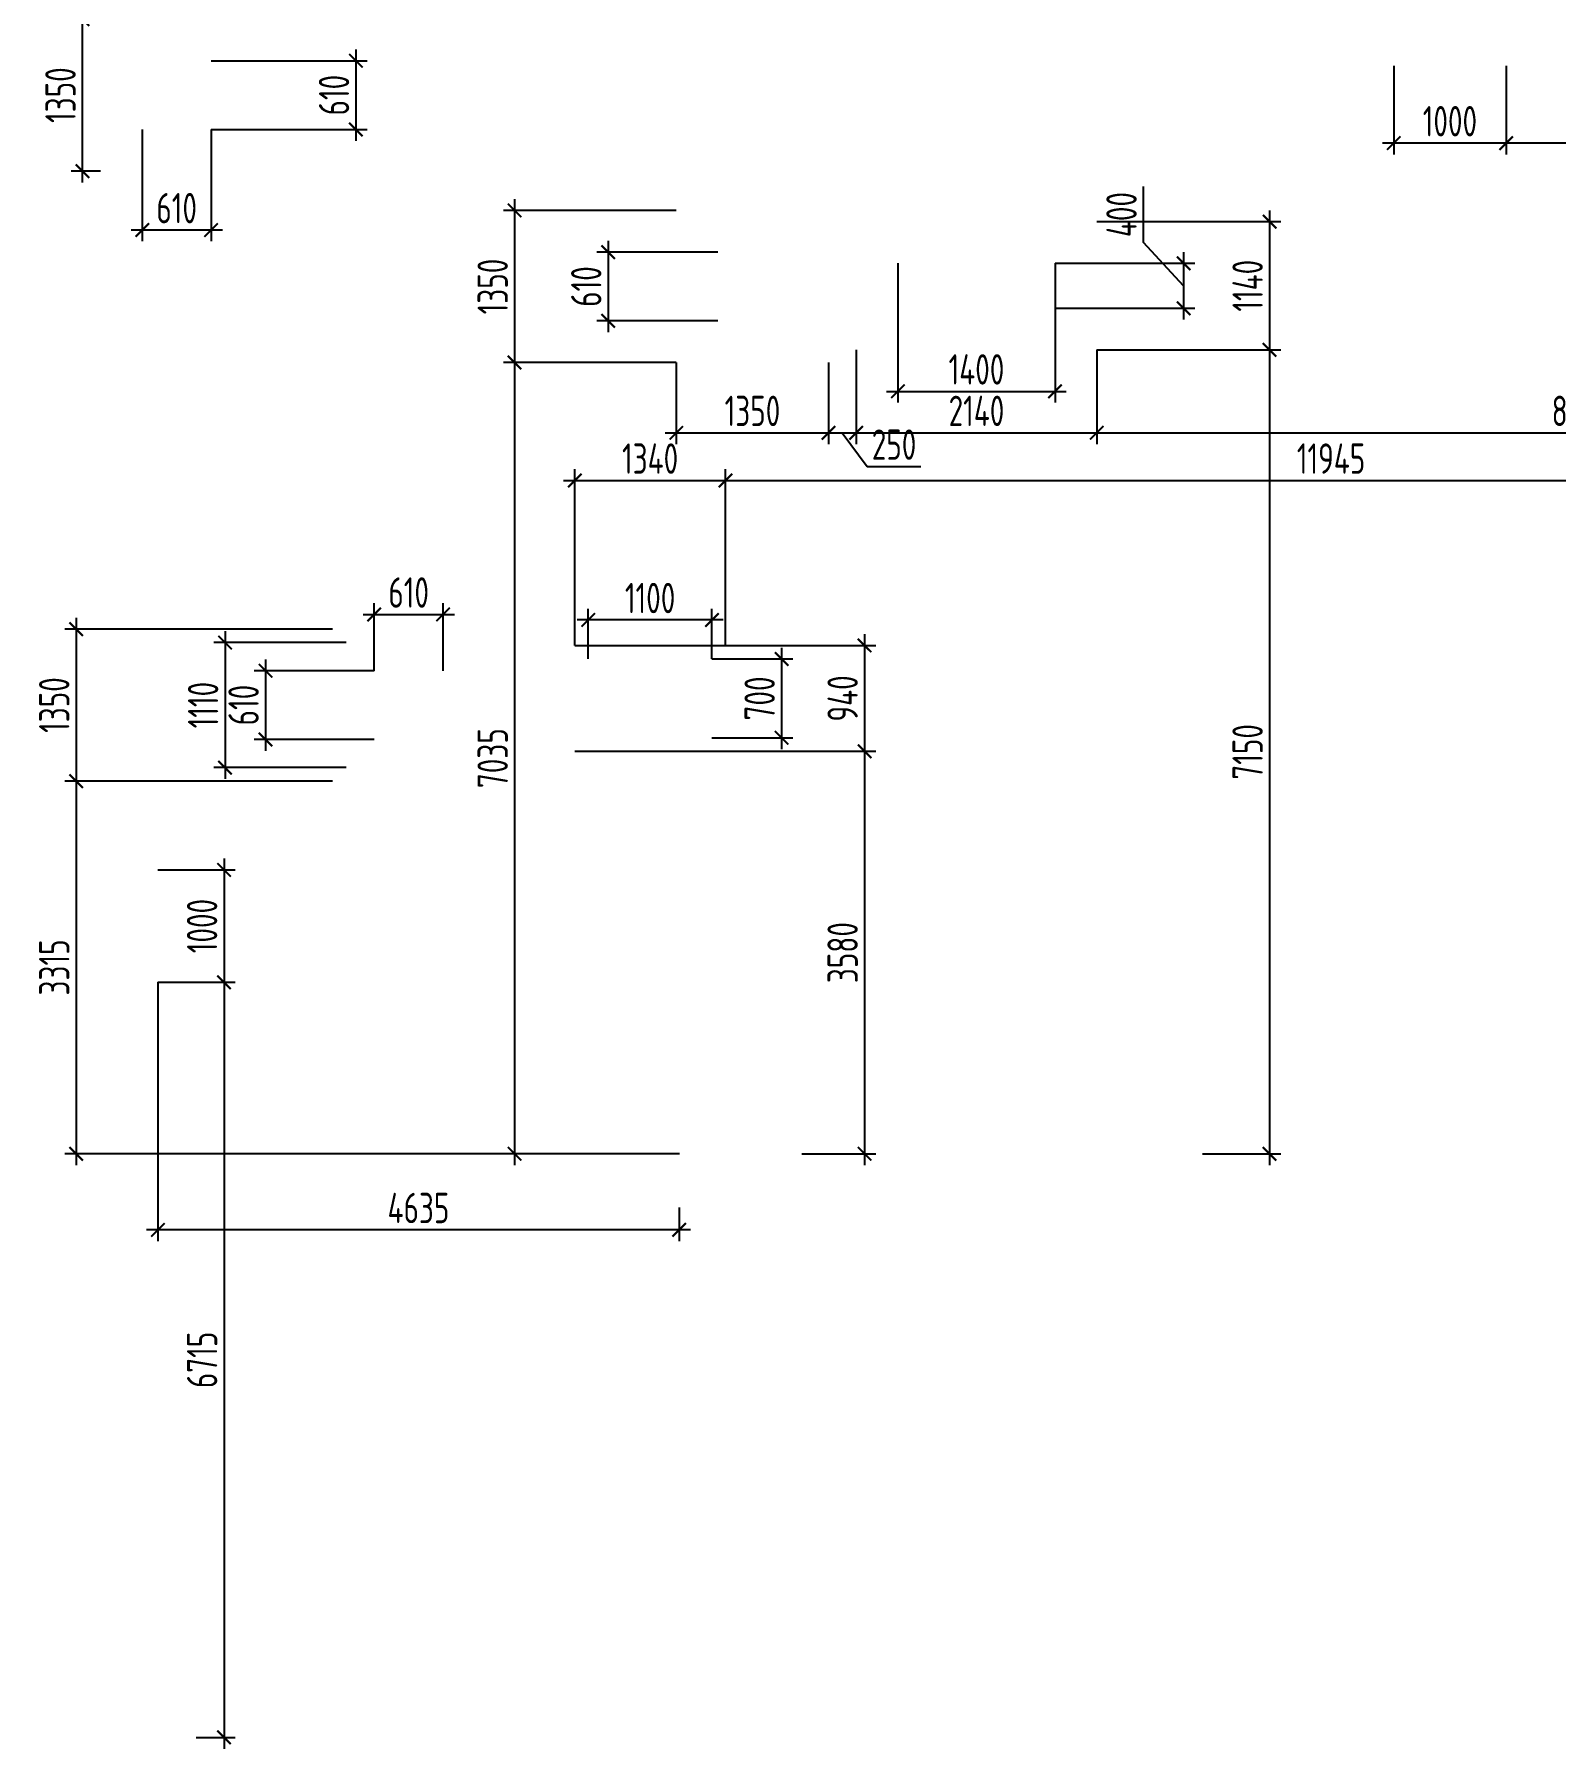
# Model space of a CAD drawing. Header units: millimetres. Extents: x -350007 to 535970, y -888 to 198380.
# Drawn here: x 482740 to 496269, y 61556 to 76801 of the extents above; entities that cross this region are included whole.
import ezdxf

# ---------------------------------------------------------------- set-up
doc = ezdxf.new("R2010")
doc.units = ezdxf.units.MM
doc.layers.add('АР_Размеры нов.', color=15, linetype='Continuous', lineweight=0)
doc.styles.add('ISOCPEUR', font='isocpeur.ttf', dxfattribs={"width": 0.7})
doc.dimstyles.new('R_100', dxfattribs={"dimtxt": 270, "dimasz": 120, "dimexe": 100, "dimexo": 0, "dimgap": 60, "dimtad": 1, "dimdec": 0, "dimrnd": 5, "dimzin": 0, "dimdsep": 46, "dimtxsty": 'ISOCPEUR', "dimblk": 'ARCHTICK', "dimcen": 0, "dimdle": 100, "dimclrd": 256, "dimclre": 256, "dimclrt": 256, "dimadec": 0, "dimazin": 0, "dimtfac": 2, "dimtdec": 0, "dimtofl": 0, "dimtmove": 1, "dimatfit": 3, "dimfxl": 1, "dimtvp": 3, "dimtolj": 1, "dimtzin": 0, "dimarcsym": 0})

# ---------------------------------------------------------------- blocks, each defined once
blk = doc.blocks.new('_ArchTick')
at = {"color": 0, "linetype": 'ByBlock', "const_width": 0.15}
blk.add_lwpolyline([(-0.5, -0.5), (0.5, 0.5)], dxfattribs=at)
blk = doc.blocks.new('*D3412')
at = {"layer": 'АР_Размеры нов.', "lineweight": -2, "transparency": 16777216}
for p, q in [((487546, 71366), (487546, 72933)), ((488886, 71366), (488886, 72933)), ((487446, 72833), (488986, 72833))]:
    blk.add_line(p, q, dxfattribs=at)
at = {"layer": 'АР_Размеры нов.', "lineweight": -2, "transparency": 16777216, "xscale": 120, "yscale": 120, "zscale": 120, "rotation": 180}
blk.add_blockref('_ArchTick', (487546, 72833), dxfattribs=at)
at = {"layer": 'АР_Размеры нов.', "lineweight": -2, "transparency": 16777216, "xscale": 120, "yscale": 120, "zscale": 120}
blk.add_blockref('_ArchTick', (488886, 72833), dxfattribs=at)
at = {"layer": 'АР_Размеры нов.', "transparency": 16777216, "insert": (488216, 73028), "char_height": 270, "attachment_point": 5, "style": 'ISOCPEUR'}
blk.add_mtext('\\A1;1340', dxfattribs=at)
blk = doc.blocks.new('*D3413')
at = {"layer": 'АР_Размеры нов.', "lineweight": -2, "transparency": 16777216}
for p, q in [((488886, 71366), (488886, 72933)), ((500829, 71496), (500829, 72933)), ((488786, 72833), (500929, 72833))]:
    blk.add_line(p, q, dxfattribs=at)
at = {"layer": 'АР_Размеры нов.', "lineweight": -2, "transparency": 16777216, "xscale": 120, "yscale": 120, "zscale": 120, "rotation": 180}
blk.add_blockref('_ArchTick', (488886, 72833), dxfattribs=at)
at = {"layer": 'АР_Размеры нов.', "lineweight": -2, "transparency": 16777216, "xscale": 120, "yscale": 120, "zscale": 120}
blk.add_blockref('_ArchTick', (500829, 72833), dxfattribs=at)
at = {"layer": 'АР_Размеры нов.', "transparency": 16777216, "insert": (494271, 73028), "char_height": 270, "attachment_point": 5, "style": 'ISOCPEUR'}
blk.add_mtext('\\A1;11945', dxfattribs=at)
blk = doc.blocks.new('*D3414')
at = {"layer": 'АР_Размеры нов.', "lineweight": -2, "transparency": 16777216}
for p, q in [((483168, 75484), (483168, 77036)), ((483330, 76936), (483068, 76936)), ((483330, 75584), (483068, 75584))]:
    blk.add_line(p, q, dxfattribs=at)
at = {"layer": 'АР_Размеры нов.', "lineweight": -2, "transparency": 16777216, "xscale": 120, "yscale": 120, "zscale": 120}
for p, rotation in [((483168, 76936), 90), ((483168, 75584), 270)]:
    blk.add_blockref('_ArchTick', p, dxfattribs=dict(at, rotation=rotation))
at = {"layer": 'АР_Размеры нов.', "transparency": 16777216, "insert": (482973, 76260), "char_height": 270, "attachment_point": 5, "rotation": 90, "style": 'ISOCPEUR'}
blk.add_mtext('\\A1;1350', dxfattribs=at)
blk = doc.blocks.new('*D3418')
at = {"layer": 'АР_Размеры нов.', "lineweight": -2, "transparency": 16777216}
for p, q in [((487011, 75334), (487011, 73782)), ((488449, 75234), (486911, 75234)), ((488449, 73882), (486911, 73882))]:
    blk.add_line(p, q, dxfattribs=at)
at = {"layer": 'АР_Размеры нов.', "lineweight": -2, "transparency": 16777216, "xscale": 120, "yscale": 120, "zscale": 120}
for p, rotation in [((487011, 75234), 90), ((487011, 73882), 270)]:
    blk.add_blockref('_ArchTick', p, dxfattribs=dict(at, rotation=rotation))
at = {"layer": 'АР_Размеры нов.', "transparency": 16777216, "insert": (486816, 74558), "char_height": 270, "attachment_point": 5, "rotation": 90, "style": 'ISOCPEUR'}
blk.add_mtext('\\A1;1350', dxfattribs=at)
blk = doc.blocks.new('*D3419')
at = {"layer": 'АР_Размеры нов.', "lineweight": -2, "transparency": 16777216}
for p, q in [((487546, 71366), (490223, 71366)), ((490123, 71466), (490123, 70325)), ((487546, 70425), (490223, 70425))]:
    blk.add_line(p, q, dxfattribs=at)
at = {"layer": 'АР_Размеры нов.', "lineweight": -2, "transparency": 16777216, "xscale": 120, "yscale": 120, "zscale": 120}
for p, rotation in [((490123, 71366), 90), ((490123, 70425), 270)]:
    blk.add_blockref('_ArchTick', p, dxfattribs=dict(at, rotation=rotation))
at = {"layer": 'АР_Размеры нов.', "transparency": 16777216, "insert": (489928, 70895), "char_height": 270, "attachment_point": 5, "rotation": 90, "style": 'ISOCPEUR'}
blk.add_mtext('\\A1;940', dxfattribs=at)
blk = doc.blocks.new('*D3420')
at = {"layer": 'АР_Размеры нов.', "lineweight": -2, "transparency": 16777216}
for p, q in [((490123, 70525), (490123, 66746)), ((487546, 70425), (490223, 70425)), ((489565, 66846), (490223, 66846))]:
    blk.add_line(p, q, dxfattribs=at)
at = {"layer": 'АР_Размеры нов.', "lineweight": -2, "transparency": 16777216, "xscale": 120, "yscale": 120, "zscale": 120}
for p, rotation in [((490123, 70425), 90), ((490123, 66846), 270)]:
    blk.add_blockref('_ArchTick', p, dxfattribs=dict(at, rotation=rotation))
at = {"layer": 'АР_Размеры нов.', "transparency": 16777216, "insert": (489928, 68635), "char_height": 270, "attachment_point": 5, "rotation": 90, "style": 'ISOCPEUR'}
blk.add_mtext('\\A1;3580', dxfattribs=at)
blk = doc.blocks.new('*D3421')
at = {"layer": 'АР_Размеры нов.', "lineweight": -2, "transparency": 16777216}
for p, q in [((487011, 73982), (487011, 66746)), ((488449, 73882), (486911, 73882)), ((488474, 66846), (486911, 66846))]:
    blk.add_line(p, q, dxfattribs=at)
at = {"layer": 'АР_Размеры нов.', "lineweight": -2, "transparency": 16777216, "xscale": 120, "yscale": 120, "zscale": 120}
for p, rotation in [((487011, 73882), 90), ((487011, 66846), 270)]:
    blk.add_blockref('_ArchTick', p, dxfattribs=dict(at, rotation=rotation))
at = {"layer": 'АР_Размеры нов.', "transparency": 16777216, "insert": (486816, 70364), "char_height": 270, "attachment_point": 5, "rotation": 90, "style": 'ISOCPEUR'}
blk.add_mtext('\\A1;7035', dxfattribs=at)
blk = doc.blocks.new('*D3422')
at = {"layer": 'АР_Размеры нов.', "lineweight": -2, "transparency": 16777216}
for p, q in [((483700, 75954), (483700, 74960)), ((484312, 75954), (484312, 74960)), ((484412, 75060), (483600, 75060))]:
    blk.add_line(p, q, dxfattribs=at)
at = {"layer": 'АР_Размеры нов.', "lineweight": -2, "transparency": 16777216, "xscale": 120, "yscale": 120, "zscale": 120, "rotation": 180}
blk.add_blockref('_ArchTick', (483700, 75060), dxfattribs=at)
at = {"layer": 'АР_Размеры нов.', "lineweight": -2, "transparency": 16777216, "xscale": 120, "yscale": 120, "zscale": 120}
blk.add_blockref('_ArchTick', (484312, 75060), dxfattribs=at)
at = {"layer": 'АР_Размеры нов.', "transparency": 16777216, "insert": (484006, 75255), "char_height": 270, "attachment_point": 5, "style": 'ISOCPEUR'}
blk.add_mtext('\\A1;610', dxfattribs=at)
blk = doc.blocks.new('*D3423')
at = {"layer": 'АР_Размеры нов.', "lineweight": -2, "transparency": 16777216}
for p, q in [((484312, 76566), (485700, 76566)), ((485600, 76666), (485600, 75854)), ((484312, 75954), (485700, 75954))]:
    blk.add_line(p, q, dxfattribs=at)
at = {"layer": 'АР_Размеры нов.', "lineweight": -2, "transparency": 16777216, "xscale": 120, "yscale": 120, "zscale": 120}
for p, rotation in [((485600, 76566), 90), ((485600, 75954), 270)]:
    blk.add_blockref('_ArchTick', p, dxfattribs=dict(at, rotation=rotation))
at = {"layer": 'АР_Размеры нов.', "transparency": 16777216, "insert": (485405, 76260), "char_height": 270, "attachment_point": 5, "rotation": 90, "style": 'ISOCPEUR'}
blk.add_mtext('\\A1;610', dxfattribs=at)
blk = doc.blocks.new('*D3451')
at = {"layer": 'АР_Размеры нов.', "lineweight": -2, "transparency": 16777216}
for p, q in [((488819, 74864), (487743, 74864)), ((487843, 74964), (487843, 74152)), ((488819, 74252), (487743, 74252))]:
    blk.add_line(p, q, dxfattribs=at)
at = {"layer": 'АР_Размеры нов.', "lineweight": -2, "transparency": 16777216, "xscale": 120, "yscale": 120, "zscale": 120}
for p, rotation in [((487843, 74864), 90), ((487843, 74252), 270)]:
    blk.add_blockref('_ArchTick', p, dxfattribs=dict(at, rotation=rotation))
at = {"layer": 'АР_Размеры нов.', "transparency": 16777216, "insert": (487648, 74558), "char_height": 270, "attachment_point": 5, "rotation": 90, "style": 'ISOCPEUR'}
blk.add_mtext('\\A1;610', dxfattribs=at)
blk = doc.blocks.new('*D3452')
at = {"layer": 'АР_Размеры нов.', "lineweight": -2, "transparency": 16777216}
for p, q in [((488449, 73882), (488449, 73157)), ((489802, 73882), (489802, 73157)), ((488349, 73257), (489902, 73257))]:
    blk.add_line(p, q, dxfattribs=at)
at = {"layer": 'АР_Размеры нов.', "lineweight": -2, "transparency": 16777216, "xscale": 120, "yscale": 120, "zscale": 120, "rotation": 180}
blk.add_blockref('_ArchTick', (488449, 73257), dxfattribs=at)
at = {"layer": 'АР_Размеры нов.', "lineweight": -2, "transparency": 16777216, "xscale": 120, "yscale": 120, "zscale": 120}
blk.add_blockref('_ArchTick', (489802, 73257), dxfattribs=at)
at = {"layer": 'АР_Размеры нов.', "transparency": 16777216, "insert": (489126, 73452), "char_height": 270, "attachment_point": 5, "style": 'ISOCPEUR'}
blk.add_mtext('\\A1;1350', dxfattribs=at)
blk = doc.blocks.new('*D3453')
at = {"layer": 'АР_Размеры нов.', "lineweight": -2, "transparency": 16777216}
for p, q in [((490049, 73995), (490049, 73157)), ((489802, 73882), (489802, 73157)), ((489702, 73257), (490149, 73257)), ((489925, 73257), (490145, 72957)), ((490145, 72957), (490624, 72957))]:
    blk.add_line(p, q, dxfattribs=at)
at = {"layer": 'АР_Размеры нов.', "lineweight": -2, "transparency": 16777216, "xscale": 120, "yscale": 120, "zscale": 120, "rotation": 180}
blk.add_blockref('_ArchTick', (489802, 73257), dxfattribs=at)
at = {"layer": 'АР_Размеры нов.', "lineweight": -2, "transparency": 16777216, "xscale": 120, "yscale": 120, "zscale": 120}
blk.add_blockref('_ArchTick', (490049, 73257), dxfattribs=at)
at = {"layer": 'АР_Размеры нов.', "transparency": 16777216, "insert": (490385, 73152), "char_height": 270, "attachment_point": 5, "style": 'ISOCPEUR'}
blk.add_mtext('\\A1;250', dxfattribs=at)
blk = doc.blocks.new('*D3454')
at = {"layer": 'АР_Размеры нов.', "lineweight": -2, "transparency": 16777216}
for p, q in [((490049, 73995), (490049, 73157)), ((492187, 73995), (492187, 73157)), ((489949, 73257), (492287, 73257))]:
    blk.add_line(p, q, dxfattribs=at)
at = {"layer": 'АР_Размеры нов.', "lineweight": -2, "transparency": 16777216, "xscale": 120, "yscale": 120, "zscale": 120, "rotation": 180}
blk.add_blockref('_ArchTick', (490049, 73257), dxfattribs=at)
at = {"layer": 'АР_Размеры нов.', "lineweight": -2, "transparency": 16777216, "xscale": 120, "yscale": 120, "zscale": 120}
blk.add_blockref('_ArchTick', (492187, 73257), dxfattribs=at)
at = {"layer": 'АР_Размеры нов.', "transparency": 16777216, "insert": (491118, 73452), "char_height": 270, "attachment_point": 5, "style": 'ISOCPEUR'}
blk.add_mtext('\\A1;2140', dxfattribs=at)
blk = doc.blocks.new('*D3455')
at = {"layer": 'АР_Размеры нов.', "lineweight": -2, "transparency": 16777216}
for p, q in [((492187, 73995), (492187, 73157)), ((500829, 73609), (500829, 73157)), ((492087, 73257), (500929, 73257))]:
    blk.add_line(p, q, dxfattribs=at)
at = {"layer": 'АР_Размеры нов.', "lineweight": -2, "transparency": 16777216, "xscale": 120, "yscale": 120, "zscale": 120, "rotation": 180}
blk.add_blockref('_ArchTick', (492187, 73257), dxfattribs=at)
at = {"layer": 'АР_Размеры нов.', "lineweight": -2, "transparency": 16777216, "xscale": 120, "yscale": 120, "zscale": 120}
blk.add_blockref('_ArchTick', (500829, 73257), dxfattribs=at)
at = {"layer": 'АР_Размеры нов.', "transparency": 16777216, "insert": (496508, 73452), "char_height": 270, "attachment_point": 5, "style": 'ISOCPEUR'}
blk.add_mtext('\\A1;8640', dxfattribs=at)
blk = doc.blocks.new('*D3456')
at = {"layer": 'АР_Размеры нов.', "lineweight": -2, "transparency": 16777216}
for p, q in [((492603, 74949), (492603, 75447)), ((492960, 74565), (492603, 74949)), ((492960, 74865), (492960, 74265)), ((491817, 74765), (493060, 74765)), ((491817, 74365), (493060, 74365))]:
    blk.add_line(p, q, dxfattribs=at)
at = {"layer": 'АР_Размеры нов.', "lineweight": -2, "transparency": 16777216, "xscale": 120, "yscale": 120, "zscale": 120}
for p, rotation in [((492960, 74765), 90), ((492960, 74365), 270)]:
    blk.add_blockref('_ArchTick', p, dxfattribs=dict(at, rotation=rotation))
at = {"layer": 'АР_Размеры нов.', "transparency": 16777216, "insert": (492408, 75198), "char_height": 270, "attachment_point": 5, "rotation": 90, "style": 'ISOCPEUR'}
blk.add_mtext('\\A1;400', dxfattribs=at)
blk = doc.blocks.new('*D3457')
at = {"layer": 'АР_Размеры нов.', "lineweight": -2, "transparency": 16777216}
for p, q in [((493724, 75235), (493724, 73895)), ((492187, 75135), (493824, 75135)), ((492187, 73995), (493824, 73995))]:
    blk.add_line(p, q, dxfattribs=at)
at = {"layer": 'АР_Размеры нов.', "lineweight": -2, "transparency": 16777216, "xscale": 120, "yscale": 120, "zscale": 120}
for p, rotation in [((493724, 75135), 90), ((493724, 73995), 270)]:
    blk.add_blockref('_ArchTick', p, dxfattribs=dict(at, rotation=rotation))
at = {"layer": 'АР_Размеры нов.', "transparency": 16777216, "insert": (493529, 74565), "char_height": 270, "attachment_point": 5, "rotation": 90, "style": 'ISOCPEUR'}
blk.add_mtext('\\A1;1140', dxfattribs=at)
blk = doc.blocks.new('*D3458')
at = {"layer": 'АР_Размеры нов.', "lineweight": -2, "transparency": 16777216}
for p, q in [((493724, 74095), (493724, 66746)), ((492187, 73995), (493824, 73995)), ((493129, 66846), (493824, 66846))]:
    blk.add_line(p, q, dxfattribs=at)
at = {"layer": 'АР_Размеры нов.', "lineweight": -2, "transparency": 16777216, "xscale": 120, "yscale": 120, "zscale": 120}
for p, rotation in [((493724, 73995), 90), ((493724, 66846), 270)]:
    blk.add_blockref('_ArchTick', p, dxfattribs=dict(at, rotation=rotation))
at = {"layer": 'АР_Размеры нов.', "transparency": 16777216, "insert": (493529, 70420), "char_height": 270, "attachment_point": 5, "rotation": 90, "style": 'ISOCPEUR'}
blk.add_mtext('\\A1;7150', dxfattribs=at)
blk = doc.blocks.new('*D3459')
at = {"layer": 'АР_Размеры нов.', "lineweight": -2, "transparency": 16777216}
for p, q in [((490419, 74765), (490419, 73526)), ((491817, 74765), (491817, 73526)), ((490319, 73626), (491917, 73626))]:
    blk.add_line(p, q, dxfattribs=at)
at = {"layer": 'АР_Размеры нов.', "lineweight": -2, "transparency": 16777216, "xscale": 120, "yscale": 120, "zscale": 120, "rotation": 180}
blk.add_blockref('_ArchTick', (490419, 73626), dxfattribs=at)
at = {"layer": 'АР_Размеры нов.', "lineweight": -2, "transparency": 16777216, "xscale": 120, "yscale": 120, "zscale": 120}
blk.add_blockref('_ArchTick', (491817, 73626), dxfattribs=at)
at = {"layer": 'АР_Размеры нов.', "transparency": 16777216, "insert": (491118, 73821), "char_height": 270, "attachment_point": 5, "style": 'ISOCPEUR'}
blk.add_mtext('\\A1;1400', dxfattribs=at)
blk = doc.blocks.new('*D3535')
at = {"layer": 'АР_Размеры нов.', "lineweight": -2, "transparency": 16777216}
for p, q in [((494828, 76519), (494828, 75733)), ((495828, 76519), (495828, 75733)), ((495928, 75833), (494728, 75833))]:
    blk.add_line(p, q, dxfattribs=at)
at = {"layer": 'АР_Размеры нов.', "lineweight": -2, "transparency": 16777216, "xscale": 120, "yscale": 120, "zscale": 120, "rotation": 180}
blk.add_blockref('_ArchTick', (494828, 75833), dxfattribs=at)
at = {"layer": 'АР_Размеры нов.', "lineweight": -2, "transparency": 16777216, "xscale": 120, "yscale": 120, "zscale": 120}
blk.add_blockref('_ArchTick', (495828, 75833), dxfattribs=at)
at = {"layer": 'АР_Размеры нов.', "transparency": 16777216, "insert": (495328, 76028), "char_height": 270, "attachment_point": 5, "style": 'ISOCPEUR'}
blk.add_mtext('\\A1;1000', dxfattribs=at)
blk = doc.blocks.new('*D3536')
at = {"layer": 'АР_Размеры нов.', "lineweight": -2, "transparency": 16777216}
for p, q in [((507948, 76564), (507948, 75733)), ((495828, 76519), (495828, 75733)), ((508048, 75833), (495728, 75833))]:
    blk.add_line(p, q, dxfattribs=at)
at = {"layer": 'АР_Размеры нов.', "lineweight": -2, "transparency": 16777216, "xscale": 120, "yscale": 120, "zscale": 120, "rotation": 180}
blk.add_blockref('_ArchTick', (495828, 75833), dxfattribs=at)
at = {"layer": 'АР_Размеры нов.', "lineweight": -2, "transparency": 16777216, "xscale": 120, "yscale": 120, "zscale": 120}
blk.add_blockref('_ArchTick', (507948, 75833), dxfattribs=at)
at = {"layer": 'АР_Размеры нов.', "transparency": 16777216, "insert": (501888, 76028), "char_height": 270, "attachment_point": 5, "style": 'ISOCPEUR'}
blk.add_mtext('\\A1;12120', dxfattribs=at)
blk = doc.blocks.new('*D3544')
at = {"layer": 'АР_Размеры нов.', "lineweight": -2, "transparency": 16777216}
for p, q in [((483839, 69371), (484527, 69371)), ((484427, 69471), (484427, 68271)), ((483839, 68371), (484527, 68371))]:
    blk.add_line(p, q, dxfattribs=at)
at = {"layer": 'АР_Размеры нов.', "lineweight": -2, "transparency": 16777216, "xscale": 120, "yscale": 120, "zscale": 120}
for p, rotation in [((484427, 69371), 90), ((484427, 68371), 270)]:
    blk.add_blockref('_ArchTick', p, dxfattribs=dict(at, rotation=rotation))
at = {"layer": 'АР_Размеры нов.', "transparency": 16777216, "insert": (484232, 68871), "char_height": 270, "attachment_point": 5, "rotation": 90, "style": 'ISOCPEUR'}
blk.add_mtext('\\A1;1000', dxfattribs=at)
blk = doc.blocks.new('*D3545')
at = {"layer": 'АР_Размеры нов.', "lineweight": -2, "transparency": 16777216}
for p, q in [((484427, 68471), (484427, 61556)), ((483839, 68371), (484527, 68371)), ((484180, 61656), (484527, 61656))]:
    blk.add_line(p, q, dxfattribs=at)
at = {"layer": 'АР_Размеры нов.', "lineweight": -2, "transparency": 16777216, "xscale": 120, "yscale": 120, "zscale": 120}
for p, rotation in [((484427, 68371), 90), ((484427, 61656), 270)]:
    blk.add_blockref('_ArchTick', p, dxfattribs=dict(at, rotation=rotation))
at = {"layer": 'АР_Размеры нов.', "transparency": 16777216, "insert": (484232, 65013), "char_height": 270, "attachment_point": 5, "rotation": 90, "style": 'ISOCPEUR'}
blk.add_mtext('\\A1;6715', dxfattribs=at)
blk = doc.blocks.new('*D3546')
at = {"layer": 'АР_Размеры нов.', "lineweight": -2, "transparency": 16777216}
for p, q in [((483839, 68371), (483839, 66069)), ((488474, 66369), (488474, 66069)), ((488574, 66169), (483739, 66169))]:
    blk.add_line(p, q, dxfattribs=at)
at = {"layer": 'АР_Размеры нов.', "lineweight": -2, "transparency": 16777216, "xscale": 120, "yscale": 120, "zscale": 120, "rotation": 180}
blk.add_blockref('_ArchTick', (483839, 66169), dxfattribs=at)
at = {"layer": 'АР_Размеры нов.', "lineweight": -2, "transparency": 16777216, "xscale": 120, "yscale": 120, "zscale": 120}
blk.add_blockref('_ArchTick', (488474, 66169), dxfattribs=at)
at = {"layer": 'АР_Размеры нов.', "transparency": 16777216, "insert": (486156, 66364), "char_height": 270, "attachment_point": 5, "style": 'ISOCPEUR'}
blk.add_mtext('\\A1;4635', dxfattribs=at)
blk = doc.blocks.new('*D3658')
at = {"layer": 'АР_Размеры нов.', "lineweight": -2, "transparency": 16777216}
for p, q in [((485513, 71392), (484336, 71392)), ((484436, 71492), (484436, 70180)), ((485513, 70280), (484336, 70280))]:
    blk.add_line(p, q, dxfattribs=at)
at = {"layer": 'АР_Размеры нов.', "lineweight": -2, "transparency": 16777216, "xscale": 120, "yscale": 120, "zscale": 120}
for p, rotation in [((484436, 71392), 90), ((484436, 70280), 270)]:
    blk.add_blockref('_ArchTick', p, dxfattribs=dict(at, rotation=rotation))
at = {"layer": 'АР_Размеры нов.', "transparency": 16777216, "insert": (484241, 70836), "char_height": 270, "attachment_point": 5, "rotation": 90, "style": 'ISOCPEUR'}
blk.add_mtext('\\A1;1110', dxfattribs=at)
blk = doc.blocks.new('*D3659')
at = {"layer": 'АР_Размеры нов.', "lineweight": -2, "transparency": 16777216}
for p, q in [((485393, 71512), (483012, 71512)), ((483112, 71612), (483112, 70060)), ((485393, 70160), (483012, 70160))]:
    blk.add_line(p, q, dxfattribs=at)
at = {"layer": 'АР_Размеры нов.', "lineweight": -2, "transparency": 16777216, "xscale": 120, "yscale": 120, "zscale": 120}
for p, rotation in [((483112, 71512), 90), ((483112, 70160), 270)]:
    blk.add_blockref('_ArchTick', p, dxfattribs=dict(at, rotation=rotation))
at = {"layer": 'АР_Размеры нов.', "transparency": 16777216, "insert": (482917, 70836), "char_height": 270, "attachment_point": 5, "rotation": 90, "style": 'ISOCPEUR'}
blk.add_mtext('\\A1;1350', dxfattribs=at)
blk = doc.blocks.new('*D3660')
at = {"layer": 'АР_Размеры нов.', "lineweight": -2, "transparency": 16777216}
for p, q in [((485763, 71142), (485763, 71742)), ((486375, 71142), (486375, 71742)), ((485663, 71642), (486475, 71642))]:
    blk.add_line(p, q, dxfattribs=at)
at = {"layer": 'АР_Размеры нов.', "lineweight": -2, "transparency": 16777216, "xscale": 120, "yscale": 120, "zscale": 120, "rotation": 180}
blk.add_blockref('_ArchTick', (485763, 71642), dxfattribs=at)
at = {"layer": 'АР_Размеры нов.', "lineweight": -2, "transparency": 16777216, "xscale": 120, "yscale": 120, "zscale": 120}
blk.add_blockref('_ArchTick', (486375, 71642), dxfattribs=at)
at = {"layer": 'АР_Размеры нов.', "transparency": 16777216, "insert": (486069, 71837), "char_height": 270, "attachment_point": 5, "style": 'ISOCPEUR'}
blk.add_mtext('\\A1;610', dxfattribs=at)
blk = doc.blocks.new('*D3661')
at = {"layer": 'АР_Размеры нов.', "lineweight": -2, "transparency": 16777216}
for p, q in [((487666, 71246), (487666, 71693)), ((488766, 71246), (488766, 71693)), ((488866, 71593), (487566, 71593))]:
    blk.add_line(p, q, dxfattribs=at)
at = {"layer": 'АР_Размеры нов.', "lineweight": -2, "transparency": 16777216, "xscale": 120, "yscale": 120, "zscale": 120, "rotation": 180}
blk.add_blockref('_ArchTick', (487666, 71593), dxfattribs=at)
at = {"layer": 'АР_Размеры нов.', "lineweight": -2, "transparency": 16777216, "xscale": 120, "yscale": 120, "zscale": 120}
blk.add_blockref('_ArchTick', (488766, 71593), dxfattribs=at)
at = {"layer": 'АР_Размеры нов.', "transparency": 16777216, "insert": (488216, 71788), "char_height": 270, "attachment_point": 5, "style": 'ISOCPEUR'}
blk.add_mtext('\\A1;1100', dxfattribs=at)
blk = doc.blocks.new('*D3662')
at = {"layer": 'АР_Размеры нов.', "lineweight": -2, "transparency": 16777216}
for p, q in [((488766, 71246), (489485, 71246)), ((489385, 71346), (489385, 70445)), ((488766, 70545), (489485, 70545))]:
    blk.add_line(p, q, dxfattribs=at)
at = {"layer": 'АР_Размеры нов.', "lineweight": -2, "transparency": 16777216, "xscale": 120, "yscale": 120, "zscale": 120}
for p, rotation in [((489385, 71246), 90), ((489385, 70545), 270)]:
    blk.add_blockref('_ArchTick', p, dxfattribs=dict(at, rotation=rotation))
at = {"layer": 'АР_Размеры нов.', "transparency": 16777216, "insert": (489190, 70895), "char_height": 270, "attachment_point": 5, "rotation": 90, "style": 'ISOCPEUR'}
blk.add_mtext('\\A1;700', dxfattribs=at)
blk = doc.blocks.new('*D3663')
at = {"layer": 'АР_Размеры нов.', "lineweight": -2, "transparency": 16777216}
for p, q in [((485393, 70160), (483012, 70160)), ((483112, 70260), (483112, 66746)), ((488476, 66846), (483012, 66846))]:
    blk.add_line(p, q, dxfattribs=at)
at = {"layer": 'АР_Размеры нов.', "lineweight": -2, "transparency": 16777216, "xscale": 120, "yscale": 120, "zscale": 120}
for p, rotation in [((483112, 70160), 90), ((483112, 66846), 270)]:
    blk.add_blockref('_ArchTick', p, dxfattribs=dict(at, rotation=rotation))
at = {"layer": 'АР_Размеры нов.', "transparency": 16777216, "insert": (482917, 68503), "char_height": 270, "attachment_point": 5, "rotation": 90, "style": 'ISOCPEUR'}
blk.add_mtext('\\A1;3315', dxfattribs=at)
blk = doc.blocks.new('*D3664')
at = {"layer": 'АР_Размеры нов.', "lineweight": -2, "transparency": 16777216}
for p, q in [((484796, 71242), (484796, 70430)), ((485763, 71142), (484696, 71142)), ((485763, 70530), (484696, 70530))]:
    blk.add_line(p, q, dxfattribs=at)
at = {"layer": 'АР_Размеры нов.', "lineweight": -2, "transparency": 16777216, "xscale": 120, "yscale": 120, "zscale": 120}
for p, rotation in [((484796, 71142), 90), ((484796, 70530), 270)]:
    blk.add_blockref('_ArchTick', p, dxfattribs=dict(at, rotation=rotation))
at = {"layer": 'АР_Размеры нов.', "transparency": 16777216, "insert": (484601, 70836), "char_height": 270, "attachment_point": 5, "rotation": 90, "style": 'ISOCPEUR'}
blk.add_mtext('\\A1;610', dxfattribs=at)

msp = doc.modelspace()

# ---------------------------------------------------------------- dimensions: what is measured, and where the dimension line sits
at = {"layer": 'АР_Размеры нов.'}
for base, p1, p2, picture, middle in [((483168.4, 76936), (483330.3, 75583.9), (483330.3, 76936), '*D3414', (482973.4, 76260)), ((485599.8, 75953.9), (484312.3, 76566), (484312.3, 75953.9), '*D3423', (485404.8, 76260)), ((487011.3, 73881.9), (488449.5, 75234), (488449.5, 73881.9), '*D3418', (486816.3, 74558)), ((493723.8, 73995.1), (492187.4, 75135.1), (492187.4, 73995.1), '*D3457', (493528.8, 74565.1)), ((487842.9, 74251.9), (488819.5, 74864), (488819.5, 74251.9), '*D3451', (487647.9, 74558)), ((493723.8, 66845.7), (492187.4, 73995.1), (493129.3, 66845.7), '*D3458', (493528.8, 70420.4)), ((487011.3, 66845.7), (488449.5, 73881.9), (488474.3, 66845.7), '*D3421', (486816.3, 70363.8)), ((483112, 70160.3), (485393.2, 71512.4), (485393.2, 70160.3), '*D3659', (482917, 70836.3)), ((484436.3, 70280.3), (485513.2, 71392.4), (485513.2, 70280.3), '*D3658', (484241.3, 70836.3)), ((490123.3, 70424.8), (487545.9, 71365.7), (487545.9, 70424.8), '*D3419', (489928.3, 70895.2)), ((484795.6, 70530.3), (485763.2, 71142.4), (485763.2, 70530.3), '*D3664', (484600.6, 70836.3)), ((489384.8, 70544.8), (488766.2, 71245.7), (488766.2, 70544.8), '*D3662', (489189.8, 70895.2)), ((490123.3, 66845.7), (487545.9, 70424.8), (489565.3, 66845.7), '*D3420', (489928.3, 68635.2)), ((483112, 66845.7), (485393.2, 70160.3), (488475.5, 66845.7), '*D3663', (482917, 68503)), ((484426.9, 68370.7), (483838.6, 69370.7), (483838.6, 68370.7), '*D3544', (484231.9, 68870.7)), ((484426.9, 61655.7), (483838.6, 68370.7), (484180.1, 61655.7), '*D3545', (484231.9, 65013.2))]:
    dim = msp.add_linear_dim(base=base, p1=p1, p2=p2, angle=90, dimstyle='R_100', override={"dimpost": '\\X'}, dxfattribs=at)
    dim.commit()
    dim.dimension.update_dxf_attribs({"geometry": picture, "text_midpoint": middle})
for base, p1, p2, picture, middle in [((495828, 75832.6), (507948.4, 76564.3), (495828, 76519.2), '*D3536', (501888.2, 76027.6)), ((494828, 75832.6), (495828, 76519.2), (494828, 76519.2), '*D3535', (495328, 76027.6)), ((483700.3, 75059.8), (484312.3, 75953.9), (483700.3, 75953.9), '*D3422', (484006.3, 75254.8)), ((491817.4, 73626.1), (490419.3, 74765), (491817.4, 74765), '*D3459', (491118.3, 73821.1)), ((492187.4, 73257.5), (490049.3, 73995), (492187.4, 73995.1), '*D3454', (491118.3, 73452.5)), ((500829.2, 73257.5), (492187.4, 73995.1), (500829.2, 73609), '*D3455', (496508.3, 73452.5)), ((489801.5, 73257.5), (488449.5, 73881.9), (489801.5, 73881.9), '*D3452', (489125.5, 73452.5)), ((488886.2, 72832.8), (487545.9, 71365.7), (488886.2, 71365.7), '*D3412', (488216.1, 73027.8)), ((486375.2, 71641.9), (485763.2, 71142.4), (486375.2, 71142.4), '*D3660', (486069.2, 71836.9)), ((487665.9, 71593.2), (488766.2, 71245.7), (487665.9, 71245.7), '*D3661', (488216.1, 71788.2)), ((483838.6, 66169.2), (488474.3, 66368.9), (483838.6, 68370.7), '*D3546', (486156.4, 66364.2))]:
    dim = msp.add_linear_dim(base=base, p1=p1, p2=p2, dimstyle='R_100', override={"dimpost": '\\X'}, dxfattribs=at)
    dim.commit()
    dim.dimension.update_dxf_attribs({"geometry": picture, "text_midpoint": middle})
dim = msp.add_linear_dim(base=(492960.3, 74365.1), p1=(491817.4, 74765.1), p2=(491817.4, 74365.1), angle=90, dimstyle='R_100', override={"dimpost": '\\X'}, dxfattribs=at)
dim.commit()
dim.dimension.update_dxf_attribs({"geometry": '*D3456', "text_midpoint": (492602.9, 75009.2), "dimtype": 160})
for base, p1, p2, picture, middle in [((490049.3, 73257.5), (489801.5, 73881.9), (490049.3, 73995), '*D3453', (490205.2, 72957.5)), ((500829.2, 72832.8), (488886.2, 71365.7), (500829.2, 71495.7), '*D3413', (494270.8, 72832.8))]:
    dim = msp.add_linear_dim(base=base, p1=p1, p2=p2, dimstyle='R_100', override={"dimpost": '\\X'}, dxfattribs=at)
    dim.commit()
    dim.dimension.update_dxf_attribs({"geometry": picture, "text_midpoint": middle, "dimtype": 160})

doc.saveas('drawing.dxf')
